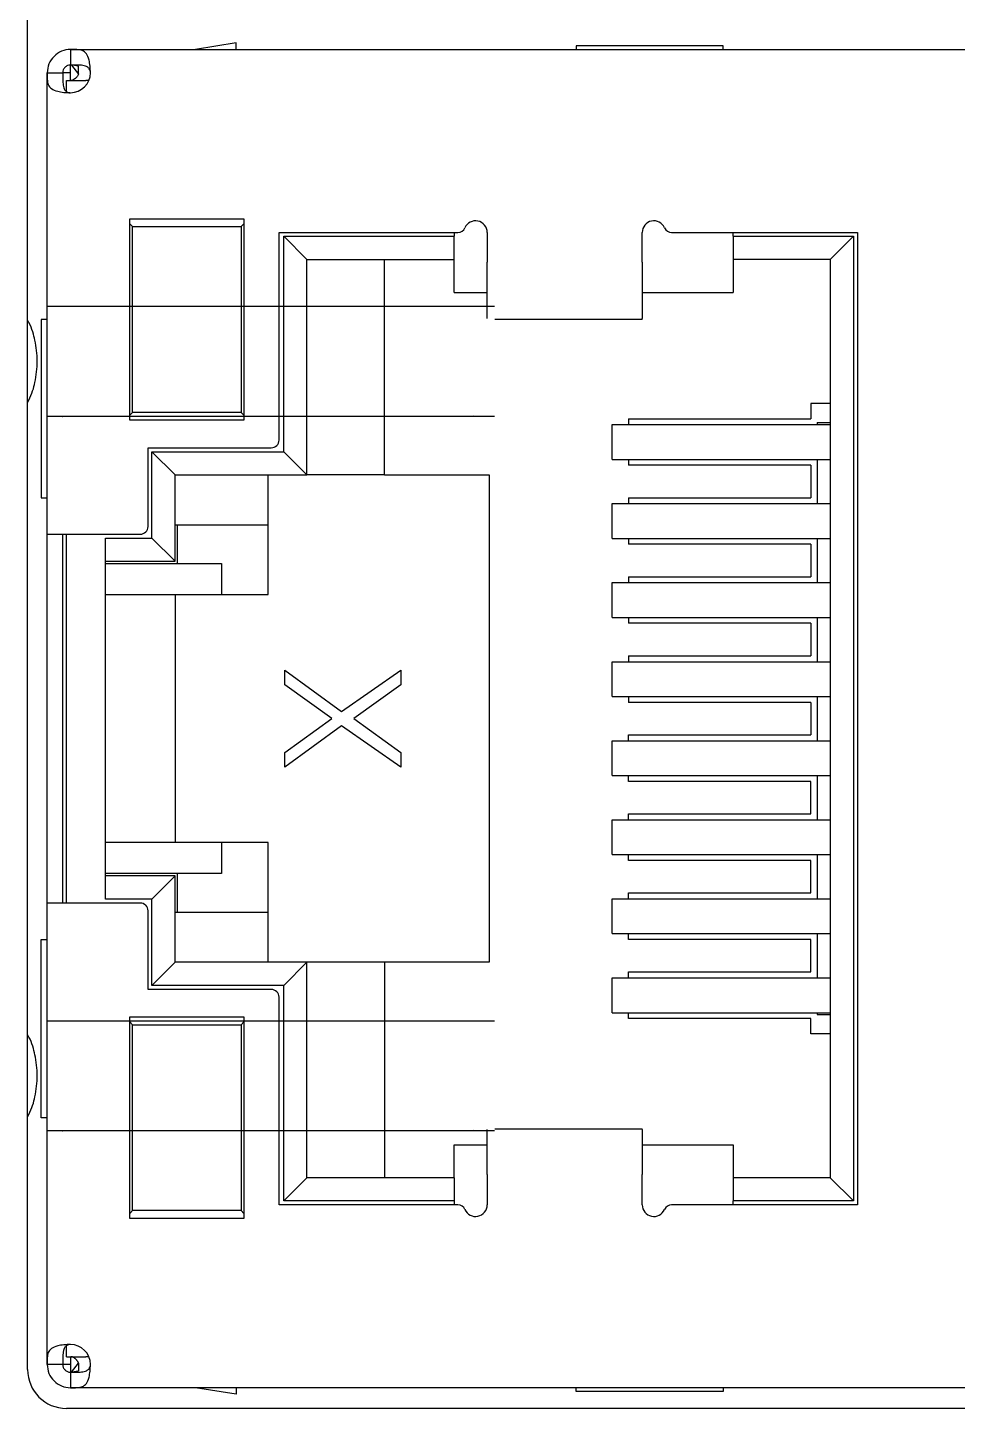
# Model space of a CAD drawing. Header units: inches. Extents: x 17 to 3130, y 15 to 659.
# Drawn here: x 1748.06 to 1760.06, y 230.06 to 247.88 of the extents above; entities that cross this region are included whole.
import ezdxf

# ---------------------------------------------------------------- set-up
doc = ezdxf.new("R2010")
doc.units = ezdxf.units.IN
doc.header["$MEASUREMENT"] = 0
doc.layers.add('Sichtbare Kanten(DIN)', color=7, linetype='Continuous', lineweight=25)

msp = doc.modelspace()

# ---------------------------------------------------------------- linework, layer by layer
at = {"layer": 'Sichtbare Kanten(DIN)'}
for p, q in [((1748.06406, 230.55861), (1748.06406, 265.00861)), ((1748.61683, 247.59549), (1773.56683, 247.59549)), ((1748.61683, 247.59549), (1748.61683, 247.39549)), ((1750.75379, 247.68033), (1750.22776, 247.59549)), ((1750.75379, 247.59549), (1750.75379, 247.68033)), ((1757.03795, 247.64383), (1755.13795, 247.64383)), ((1755.13795, 247.64383), (1755.13795, 247.59549)), ((1757.03795, 247.59549), (1757.03795, 247.64383)), ((1748.61683, 247.19549), (1748.61683, 247.39549)), ((1748.62987, 247.39527), (1748.72174, 247.27782)), ((1748.72174, 247.2778), (1748.72174, 247.37901)), ((1748.31683, 241.34049), (1748.31683, 247.29549)), ((1748.31683, 247.29549), (1748.51683, 247.29549)), ((1748.53683, 247.29549), (1748.51683, 247.29549)), ((1748.61683, 247.29549), (1748.53683, 247.29549)), ((1748.56683, 247.19549), (1748.81683, 247.19549)), ((1748.56683, 247.0531), (1748.56683, 247.19549)), ((1748.85367, 247.19549), (1748.81683, 247.19549)), ((1749.38183, 242.81049), (1749.38183, 245.41049)), ((1749.38183, 245.41049), (1750.85183, 245.41049)), ((1750.85183, 245.41049), (1750.85183, 242.81049)), ((1749.38183, 245.34549), (1749.41683, 245.31049)), ((1749.41683, 245.31049), (1750.81683, 245.31049)), ((1749.41683, 242.91049), (1749.41683, 245.31049)), ((1750.81683, 245.31049), (1750.85183, 245.34549)), ((1750.81683, 245.31049), (1750.81683, 242.91049)), ((1751.30683, 242.55549), (1751.30683, 245.23549)), ((1751.30683, 245.23549), (1753.61271, 245.23549)), ((1753.56683, 245.23549), (1753.56683, 245.18549)), ((1753.99183, 245.23549), (1753.99183, 244.84997)), ((1755.99183, 244.84997), (1755.99183, 245.23549)), ((1756.37096, 245.23549), (1758.76683, 245.23549)), ((1757.16683, 245.18549), (1757.16683, 245.23549)), ((1758.76683, 245.23549), (1758.76683, 232.68549)), ((1751.36683, 242.40549), (1751.36683, 245.18549)), ((1751.36683, 245.18549), (1753.56683, 245.18549)), ((1751.36683, 245.18549), (1751.66683, 244.88549)), ((1753.56683, 244.88549), (1753.56683, 245.18549)), ((1757.16683, 245.18549), (1758.71683, 245.18549)), ((1757.16683, 245.18549), (1757.16683, 244.88549)), ((1758.71683, 245.18549), (1758.41683, 244.88549)), ((1758.71683, 245.18549), (1758.71683, 232.73549)), ((1751.66683, 242.10549), (1751.66683, 244.88549)), ((1751.66683, 244.88549), (1753.56683, 244.88549)), ((1752.66683, 242.10549), (1752.66683, 244.88549)), ((1753.56683, 244.46049), (1753.56683, 244.88549)), ((1753.99183, 244.12497), (1753.99183, 244.84997)), ((1755.99183, 244.84997), (1755.99183, 244.12497)), ((1757.16683, 244.88549), (1757.16683, 244.46049)), ((1758.41683, 244.88549), (1757.16683, 244.88549)), ((1758.41683, 244.88549), (1758.41683, 233.03549)), ((1753.56683, 244.46049), (1753.99183, 244.46049)), ((1755.99183, 244.46049), (1757.16683, 244.46049)), ((1748.31683, 244.28154), (1754.08723, 244.28154)), ((1748.51543, 244.28154), (1748.51684, 244.28154)), ((1748.23926, 244.11049), (1748.23926, 241.81049)), ((1748.31683, 244.11049), (1748.23926, 244.11049)), ((1755.99183, 244.11049), (1754.09152, 244.11049)), ((1755.99183, 244.11049), (1755.99183, 244.12497)), ((1749.41683, 242.91049), (1749.38183, 242.87549)), ((1750.81683, 242.91049), (1749.41683, 242.91049)), ((1750.85183, 242.87549), (1750.81683, 242.91049)), ((1758.16683, 243.02718), (1758.16683, 242.83049)), ((1758.41683, 243.02718), (1758.16683, 243.02718)), ((1754.08723, 242.85944), (1748.31683, 242.85944)), ((1748.51543, 242.85944), (1748.51684, 242.85944)), ((1750.85183, 242.81049), (1749.38183, 242.81049)), ((1753.80945, 242.86504), (1753.46366, 242.85944)), ((1755.60576, 242.30549), (1755.60576, 242.75549)), ((1755.60576, 242.75549), (1758.41683, 242.75549)), ((1755.8168, 242.83049), (1755.8168, 242.75549)), ((1755.8168, 242.83049), (1758.16683, 242.83049)), ((1758.24683, 242.78049), (1758.24683, 242.75549)), ((1758.24683, 242.78049), (1758.41683, 242.78049)), ((1749.61683, 241.44049), (1749.61683, 242.45549)), ((1749.61683, 242.45549), (1751.20683, 242.45549)), ((1749.66683, 241.29049), (1749.66683, 242.40549)), ((1749.66683, 242.40549), (1751.36683, 242.40549)), ((1749.66683, 242.40549), (1749.96683, 242.10549)), ((1751.36683, 242.40549), (1751.66683, 242.10549)), ((1755.60576, 242.30549), (1758.41683, 242.30549)), ((1755.8168, 242.30549), (1755.8168, 242.23049)), ((1758.16683, 242.23049), (1755.8168, 242.23049)), ((1758.16683, 242.23049), (1758.16683, 241.81049)), ((1758.24683, 242.30549), (1758.24683, 241.73549)), ((1749.96683, 242.10549), (1751.66683, 242.10549)), ((1749.96683, 240.99049), (1749.96683, 242.10549)), ((1751.16683, 240.56049), (1751.16683, 242.10549)), ((1752.66683, 242.10549), (1751.66683, 242.10549)), ((1752.66683, 242.10549), (1754.01683, 242.10549)), ((1754.01683, 242.10549), (1754.01683, 235.81549)), ((1748.23926, 241.81049), (1748.31683, 241.81049)), ((1755.60576, 241.28549), (1755.60576, 241.73549)), ((1755.60576, 241.73549), (1758.41683, 241.73549)), ((1755.8168, 241.81049), (1755.8168, 241.73549)), ((1755.8168, 241.81049), (1758.16683, 241.81049)), ((1749.96683, 241.46049), (1751.16683, 241.46049)), ((1749.9985, 240.96049), (1749.9985, 241.46049)), ((1748.31683, 236.58049), (1748.31683, 241.34049)), ((1748.31683, 241.34049), (1748.61683, 241.34049)), ((1748.51683, 236.58049), (1748.51683, 241.34049)), ((1748.56683, 236.58049), (1748.56683, 241.34049)), ((1748.61683, 241.34049), (1749.51683, 241.34049)), ((1749.06683, 236.63049), (1749.06683, 241.29049)), ((1749.06683, 241.29049), (1749.66683, 241.29049)), ((1749.66683, 241.29049), (1749.96683, 240.99049)), ((1755.60576, 241.28549), (1758.41683, 241.28549)), ((1755.8168, 241.28549), (1755.8168, 241.21049)), ((1758.24683, 241.28549), (1758.24683, 240.71549)), ((1758.16683, 241.21049), (1755.8168, 241.21049)), ((1758.16683, 241.21049), (1758.16683, 240.79049)), ((1749.06683, 240.99049), (1749.96683, 240.99049)), ((1749.06683, 240.96049), (1750.56683, 240.96049)), ((1750.56683, 240.96049), (1750.56683, 240.56049)), ((1755.8168, 240.79049), (1755.8168, 240.71549)), ((1755.8168, 240.79049), (1758.16683, 240.79049)), ((1755.60576, 240.26549), (1755.60576, 240.71549)), ((1755.60576, 240.71549), (1758.41683, 240.71549)), ((1749.06683, 240.56049), (1749.96683, 240.56049)), ((1749.96683, 240.56049), (1751.16683, 240.56049)), ((1749.96683, 240.56049), (1749.96683, 237.36049)), ((1755.60576, 240.26549), (1758.41683, 240.26549)), ((1755.8168, 240.26549), (1755.8168, 240.19049)), ((1758.24683, 240.26549), (1758.24683, 239.69549)), ((1758.16683, 240.19049), (1755.8168, 240.19049)), ((1758.16683, 240.19049), (1758.16683, 239.77049)), ((1755.60576, 239.24549), (1755.60576, 239.69549)), ((1755.60576, 239.69549), (1758.41683, 239.69549)), ((1755.8168, 239.77049), (1755.8168, 239.69549)), ((1755.8168, 239.77049), (1758.16683, 239.77049)), ((1751.37985, 239.39799), (1751.37985, 239.58549)), ((1751.37985, 239.58549), (1752.1139, 239.05424)), ((1752.1139, 239.05424), (1752.87985, 239.58549)), ((1752.87985, 239.58549), (1752.87985, 239.39799)), ((1751.98624, 238.96049), (1751.37985, 239.39799)), ((1752.87985, 239.39799), (1752.27347, 238.96049)), ((1755.60576, 239.24549), (1758.41683, 239.24549)), ((1755.8168, 239.24549), (1755.8168, 239.17049)), ((1758.16683, 239.17049), (1755.8168, 239.17049)), ((1758.16683, 239.17049), (1758.16683, 238.75049)), ((1758.24683, 239.24549), (1758.24683, 238.67549)), ((1751.37985, 238.52299), (1751.98624, 238.96049)), ((1752.1139, 238.86674), (1751.37985, 238.33549)), ((1752.87985, 238.33549), (1752.1139, 238.86674)), ((1752.27347, 238.96049), (1752.87985, 238.52299)), ((1755.60576, 238.22549), (1755.60576, 238.67549)), ((1755.60576, 238.67549), (1758.41683, 238.67549)), ((1755.8168, 238.67549), (1755.8168, 238.75049)), ((1755.8168, 238.75049), (1758.16683, 238.75049)), ((1751.37985, 238.33549), (1751.37985, 238.52299)), ((1752.87985, 238.52299), (1752.87985, 238.33549)), ((1755.60576, 238.22549), (1758.41683, 238.22549)), ((1755.8168, 238.15049), (1755.8168, 238.22549)), ((1758.16683, 238.15049), (1755.8168, 238.15049)), ((1758.16683, 237.73049), (1758.16683, 238.15049)), ((1758.24683, 238.22549), (1758.24683, 237.65549)), ((1755.8168, 237.65549), (1755.8168, 237.73049)), ((1755.8168, 237.73049), (1758.16683, 237.73049)), ((1755.60576, 237.20549), (1755.60576, 237.65549)), ((1755.60576, 237.65549), (1758.41683, 237.65549)), ((1749.96683, 237.36049), (1749.06683, 237.36049)), ((1751.16683, 237.36049), (1749.96683, 237.36049)), ((1750.56683, 237.36049), (1750.56683, 236.96049)), ((1751.16683, 235.81549), (1751.16683, 237.36049)), ((1755.60576, 237.20549), (1758.41683, 237.20549)), ((1755.8168, 237.13049), (1755.8168, 237.20549)), ((1758.24683, 237.20549), (1758.24683, 236.63549)), ((1758.16683, 237.13049), (1755.8168, 237.13049)), ((1758.16683, 236.71049), (1758.16683, 237.13049)), ((1750.56683, 236.96049), (1749.06683, 236.96049)), ((1749.96683, 236.93049), (1749.06683, 236.93049)), ((1749.66683, 236.63049), (1749.96683, 236.93049)), ((1749.96683, 235.81549), (1749.96683, 236.93049)), ((1749.9985, 236.46049), (1749.9985, 236.96049)), ((1755.8168, 236.63549), (1755.8168, 236.71049)), ((1755.8168, 236.71049), (1758.16683, 236.71049)), ((1748.31683, 230.62549), (1748.31683, 236.58049)), ((1748.61683, 236.58049), (1748.31683, 236.58049)), ((1749.51683, 236.58049), (1748.61683, 236.58049)), ((1749.66683, 236.63049), (1749.06683, 236.63049)), ((1749.61683, 235.46549), (1749.61683, 236.48049)), ((1749.66683, 235.51549), (1749.66683, 236.63049)), ((1755.60576, 236.18549), (1755.60576, 236.63549)), ((1755.60576, 236.63549), (1758.41683, 236.63549)), ((1751.16683, 236.46049), (1749.96683, 236.46049)), ((1755.60576, 236.18549), (1758.41683, 236.18549)), ((1755.8168, 236.11049), (1755.8168, 236.18549)), ((1758.24683, 236.18549), (1758.24683, 235.61549)), ((1748.23926, 233.81049), (1748.23926, 236.11049)), ((1748.23926, 236.11049), (1748.31683, 236.11049)), ((1758.16683, 236.11049), (1755.8168, 236.11049)), ((1758.16683, 235.69049), (1758.16683, 236.11049)), ((1749.66683, 235.51549), (1749.96683, 235.81549)), ((1751.66683, 235.81549), (1749.96683, 235.81549)), ((1751.36683, 235.51549), (1751.66683, 235.81549)), ((1752.66683, 235.81549), (1751.66683, 235.81549)), ((1751.66683, 233.03549), (1751.66683, 235.81549)), ((1754.01683, 235.81549), (1752.66683, 235.81549)), ((1752.66683, 235.81549), (1752.66683, 233.03549)), ((1755.60576, 235.16549), (1755.60576, 235.61549)), ((1755.60576, 235.61549), (1758.41683, 235.61549)), ((1755.8168, 235.61549), (1755.8168, 235.69049)), ((1755.8168, 235.69049), (1758.16683, 235.69049)), ((1751.20683, 235.46549), (1749.61683, 235.46549)), ((1751.36683, 235.51549), (1749.66683, 235.51549)), ((1751.36683, 232.73549), (1751.36683, 235.51549)), ((1751.30683, 232.68549), (1751.30683, 235.36549)), ((1748.31683, 235.06154), (1754.08723, 235.06154)), ((1748.51492, 235.06154), (1748.51684, 235.06154)), ((1749.38183, 235.11049), (1750.85183, 235.11049)), ((1749.38183, 232.51049), (1749.38183, 235.11049)), ((1749.38183, 235.04549), (1749.41683, 235.01049)), ((1750.81683, 235.01049), (1750.85183, 235.04549)), ((1750.85183, 235.11049), (1750.85183, 232.51049)), ((1755.60576, 235.16549), (1758.41683, 235.16549)), ((1755.8168, 235.09049), (1755.8168, 235.16549)), ((1758.16683, 235.09049), (1755.8168, 235.09049)), ((1758.16683, 234.89379), (1758.16683, 235.09049)), ((1758.24683, 235.16549), (1758.24683, 235.14049)), ((1758.24683, 235.14049), (1758.41683, 235.14049)), ((1749.41683, 235.01049), (1750.81683, 235.01049)), ((1749.41683, 232.61049), (1749.41683, 235.01049)), ((1750.81683, 235.01049), (1750.81683, 232.61049)), ((1758.41683, 234.89379), (1758.16683, 234.89379)), ((1748.31683, 233.81049), (1748.23926, 233.81049)), ((1754.08723, 233.63944), (1748.31683, 233.63944)), ((1748.51543, 233.63944), (1748.51684, 233.63944)), ((1753.80945, 233.64504), (1753.46366, 233.63944)), ((1753.99183, 233.07717), (1753.99183, 233.65717)), ((1754.09151, 233.66549), (1755.99183, 233.66549)), ((1755.99183, 233.65717), (1755.99183, 233.66549)), ((1755.99183, 233.65717), (1755.99183, 233.07717)), ((1753.56683, 233.46049), (1753.99183, 233.46049)), ((1753.56683, 233.03549), (1753.56683, 233.46049)), ((1755.99183, 233.46049), (1757.16683, 233.46049)), ((1757.16683, 233.46049), (1757.16683, 233.03549)), ((1751.36683, 232.73549), (1751.66683, 233.03549)), ((1753.56683, 233.03549), (1751.66683, 233.03549)), ((1753.56683, 233.03549), (1753.56683, 232.73549)), ((1753.99183, 233.07717), (1753.99183, 232.68549)), ((1755.99183, 232.68549), (1755.99183, 233.07717)), ((1757.16683, 233.03549), (1757.16683, 232.73549)), ((1758.41683, 233.03549), (1757.16683, 233.03549)), ((1758.71683, 232.73549), (1758.41683, 233.03549)), ((1753.56683, 232.73549), (1751.36683, 232.73549)), ((1753.56683, 232.73549), (1753.56683, 232.68549)), ((1758.71683, 232.73549), (1757.16683, 232.73549)), ((1757.16683, 232.68549), (1757.16683, 232.73549)), ((1749.41683, 232.61049), (1749.38183, 232.57549)), ((1750.81683, 232.61049), (1749.41683, 232.61049)), ((1750.85183, 232.57549), (1750.81683, 232.61049)), ((1753.61271, 232.68549), (1751.30683, 232.68549)), ((1758.76683, 232.68549), (1756.37096, 232.68549)), ((1750.85183, 232.51049), (1749.38183, 232.51049)), ((1748.56683, 230.72549), (1748.56683, 230.86787)), ((1748.51683, 230.62549), (1748.31683, 230.62549)), ((1748.53651, 230.62549), (1748.51684, 230.62549)), ((1748.61683, 230.62549), (1748.53683, 230.62549)), ((1748.56683, 230.72549), (1748.81683, 230.72549)), ((1748.61683, 230.72549), (1748.61683, 230.52549)), ((1748.62987, 230.5257), (1748.72174, 230.64314)), ((1748.71683, 230.65235), (1748.71683, 230.65234)), ((1748.72174, 230.64317), (1748.72174, 230.54196)), ((1748.85367, 230.72549), (1748.81683, 230.72549)), ((1748.61683, 230.52549), (1748.61683, 230.32549)), ((1773.56683, 230.32549), (1748.61683, 230.32549)), ((1750.75379, 230.24064), (1750.22776, 230.32549)), ((1750.75379, 230.32549), (1750.75379, 230.24064)), ((1755.13795, 230.27714), (1755.13795, 230.32549)), ((1757.03795, 230.27714), (1755.13795, 230.27714)), ((1757.03795, 230.32549), (1757.03795, 230.27714)), ((1768.86406, 230.05861), (1748.56406, 230.05861))]:
    msp.add_line(p, q, dxfattribs=at)
for centre, radius, start, end in [((1748.61683, 247.29549), 0.25708, 270, 0), ((1753.84183, 245.23549), 0.15, 0, 156.423371), ((1756.14183, 245.23549), 0.15, 23.578179, 180), ((1753.61271, 245.33549), 0.1, 270, 336.419498), ((1756.37096, 245.33549), 0.1, 203.578178, 270), ((1751.20683, 242.55549), 0.1, 270, 0), ((1749.51683, 241.44049), 0.1, 270, 0), ((1749.51683, 236.48049), 0.1, 0, 90), ((1751.20683, 235.36549), 0.1, 0, 90), ((1753.61271, 232.58549), 0.1, 23.578178, 90), ((1753.84183, 232.68549), 0.15, 203.578179, 0), ((1756.14183, 232.68549), 0.15, 180, 336.421822), ((1756.37096, 232.58549), 0.1, 90, 156.421821), ((1748.61683, 230.62549), 0.25708, 0, 90), ((1748.56406, 230.55861), 0.5, 180, 270)]:
    msp.add_arc(centre, radius, start, end, dxfattribs=at)
for points, knots in [([(1748.61683, 247.59549), (1748.57741, 247.59549), (1748.53837, 247.58772), (1748.46556, 247.55753), (1748.43253, 247.53544), (1748.37689, 247.47981), (1748.3548, 247.44677), (1748.32461, 247.37396), (1748.31683, 247.33491), (1748.31683, 247.29549)], [-0.0538521961, -0.0538521961, -0.0538521961, -0.0538521961, -0.0403808465, -0.0403808465, -0.0269279591, -0.0269279591, -0.0134737152, -0.0134737152, -0.000001, -0.000001, -0.000001, -0.000001]), ([(1748.87391, 247.2955), (1748.87391, 247.32518), (1748.87238, 247.35466), (1748.8663, 247.41043), (1748.86186, 247.43643), (1748.84708, 247.4932), (1748.83558, 247.51966), (1748.80747, 247.55918), (1748.79082, 247.57279), (1748.75013, 247.58926), (1748.72766, 247.59291), (1748.68788, 247.59508), (1748.67404, 247.59532), (1748.64558, 247.59551), (1748.63131, 247.59549), (1748.61684, 247.59549)], [-0.0564799658, -0.0564799658, -0.0564799658, -0.0564799658, -0.048346409, -0.048346409, -0.0404181949, -0.0404181949, -0.0292982998, -0.0292982998, -0.0184639284, -0.0184639284, -0.0089370631, -0.0089370631, -0.0043445505, -0.0043445505, -0.0000009999, -0.0000009999, -0.0000009999, -0.0000009999]), ([(1748.61683, 247.39549), (1748.6037, 247.39549), (1748.59069, 247.3929), (1748.5664, 247.38283), (1748.55539, 247.37546), (1748.53686, 247.35693), (1748.52949, 247.34592), (1748.51942, 247.32163), (1748.51683, 247.30862), (1748.51683, 247.29549)], [-0.0302229297, -0.0302229297, -0.0302229297, -0.0302229297, -0.0226665264, -0.0226665264, -0.0151119648, -0.0151119648, -0.0075574033, -0.0075574033, -0.000001, -0.000001, -0.000001, -0.000001]), ([(1748.72174, 247.37902), (1748.70668, 247.38491), (1748.68975, 247.38875), (1748.66506, 247.39263), (1748.65573, 247.39367), (1748.64162, 247.39474), (1748.63674, 247.39502), (1748.62937, 247.3953), (1748.62687, 247.39537), (1748.62312, 247.39544), (1748.62187, 247.39546), (1748.61998, 247.39548), (1748.61935, 247.39548), (1748.6184, 247.39548), (1748.61808, 247.39549), (1748.61761, 247.39549), (1748.61745, 247.39549), (1748.61714, 247.39549), (1748.61699, 247.39549), (1748.61683, 247.39549)], [-0.0187657072, -0.0187657072, -0.0187657072, -0.0187657072, -0.0103490156, -0.0103490156, -0.0053507188, -0.0053507188, -0.0027122222, -0.0027122222, -0.0013644485, -0.0013644485, -0.0006841907, -0.0006841907, -0.0003425638, -0.0003425638, -0.0001713876, -0.0001713876, -0.0000857102, -0.0000857102, -0.0000038328, -0.0000038328, -0.0000038328, -0.0000038328]), ([(1748.87391, 247.2955), (1748.87391, 247.30448), (1748.87264, 247.3133), (1748.86769, 247.33037), (1748.86398, 247.33833), (1748.85094, 247.35793), (1748.84061, 247.36579), (1748.82122, 247.37791), (1748.80419, 247.38528), (1748.75662, 247.39298), (1748.73177, 247.39454), (1748.674, 247.39562), (1748.6452, 247.39549), (1748.61684, 247.39549)], [-0.0483841416, -0.0483841416, -0.0483841416, -0.0483841416, -0.0438164189, -0.0438164189, -0.0390509087, -0.0390509087, -0.0305854438, -0.0305854438, -0.0178591908, -0.0178591908, -0.0085116269, -0.0085116269, -0.0000009999, -0.0000009999, -0.0000009999, -0.0000009999]), ([(1748.31683, 247.29548), (1748.31683, 247.28099), (1748.31681, 247.26671), (1748.317, 247.23823), (1748.31724, 247.22437), (1748.3194, 247.18482), (1748.32301, 247.16229), (1748.33958, 247.12143), (1748.35321, 247.10479), (1748.39276, 247.0767), (1748.41923, 247.0652), (1748.47601, 247.05044), (1748.50199, 247.04601), (1748.55771, 247.03993), (1748.58717, 247.03841), (1748.61682, 247.03841)], [-0.0621463058, -0.0621463058, -0.0621463058, -0.0621463058, -0.0572938323, -0.0572938323, -0.0521627349, -0.0521627349, -0.041621349, -0.041621349, -0.0297529403, -0.0297529403, -0.0175745534, -0.0175745534, -0.0088998889, -0.0088998889, -0.000001, -0.000001, -0.000001, -0.000001]), ([(1748.51683, 247.29548), (1748.51683, 247.26712), (1748.5167, 247.23832), (1748.51778, 247.18056), (1748.51935, 247.1557), (1748.52704, 247.10813), (1748.53441, 247.0911), (1748.54653, 247.07171), (1748.5544, 247.06138), (1748.57399, 247.04834), (1748.58195, 247.04463), (1748.59902, 247.03968), (1748.60784, 247.03841), (1748.61682, 247.03841)], [-0.0285717575, -0.0285717575, -0.0285717575, -0.0285717575, -0.0235461452, -0.0235461452, -0.0180263128, -0.0180263128, -0.0105113236, -0.0105113236, -0.005512376, -0.005512376, -0.0026982908, -0.0026982908, -0.000001, -0.000001, -0.000001, -0.000001]), ([(1748.72175, 247.2778), (1748.71513, 247.26481), (1748.70775, 247.25311), (1748.69174, 247.23264), (1748.68315, 247.22393), (1748.66512, 247.20983), (1748.65573, 247.20448), (1748.6314, 247.19541), (1748.62004, 247.19549), (1748.61683, 247.19549)], [0.0000045685, 0.0000045685, 0.0000045685, 0.0000045685, 0.0053097414, 0.0053097414, 0.010623204, 0.010623204, 0.0159304309, 0.0159304309, 0.0240316021, 0.0240316021, 0.0240316021, 0.0240316021]), ([(1748.06407, 243.03906), (1748.06944, 243.04864), (1748.07481, 243.05878), (1748.11987, 243.14913), (1748.1441, 243.2335), (1748.17801, 243.38937), (1748.18678, 243.4828), (1748.18688, 243.66403), (1748.17713, 243.75725), (1748.14447, 243.9083), (1748.12046, 243.9921), (1748.07542, 244.08311), (1748.06972, 244.09391), (1748.06408, 244.104)], [-0.1224787569, -0.1224787569, -0.1224787569, -0.1224787569, -0.1205548121, -0.1205548121, -0.1062943512, -0.1062943512, -0.0862407856, -0.0862407856, -0.0649962346, -0.0649962346, -0.0490491362, -0.0490491362, -0.0467306012, -0.0467306012, -0.0467306012, -0.0467306012]), ([(1748.06407, 233.81906), (1748.06944, 233.82864), (1748.07481, 233.83878), (1748.11987, 233.92913), (1748.1441, 234.0135), (1748.17801, 234.16937), (1748.18678, 234.2628), (1748.18688, 234.44403), (1748.17713, 234.53725), (1748.14447, 234.6883), (1748.12046, 234.7721), (1748.07542, 234.86311), (1748.06972, 234.87391), (1748.06408, 234.884)], [-0.122478757, -0.122478757, -0.122478757, -0.122478757, -0.1205548122, -0.1205548122, -0.1062943512, -0.1062943512, -0.0862407856, -0.0862407856, -0.0649962346, -0.0649962346, -0.0490491362, -0.0490491362, -0.0467306012, -0.0467306012, -0.0467306012, -0.0467306012]), ([(1748.61682, 230.88257), (1748.58715, 230.88257), (1748.55766, 230.88104), (1748.50189, 230.87495), (1748.47589, 230.87051), (1748.41912, 230.85573), (1748.39267, 230.84423), (1748.35314, 230.81612), (1748.33953, 230.79947), (1748.32306, 230.75878), (1748.31941, 230.73631), (1748.31724, 230.69654), (1748.317, 230.68269), (1748.31681, 230.65423), (1748.31683, 230.63997), (1748.31683, 230.6255)], [-0.0564799738, -0.0564799738, -0.0564799738, -0.0564799738, -0.0483464155, -0.0483464155, -0.0404182001, -0.0404182001, -0.0292983046, -0.0292983046, -0.0184639332, -0.0184639332, -0.0089370686, -0.0089370686, -0.0043445532, -0.0043445532, -0.000000999, -0.000000999, -0.000000999, -0.000000999]), ([(1748.61682, 230.88257), (1748.60784, 230.88257), (1748.59902, 230.88129), (1748.58195, 230.87634), (1748.57399, 230.87264), (1748.5544, 230.85959), (1748.54653, 230.84926), (1748.53441, 230.82987), (1748.52704, 230.81285), (1748.51935, 230.76527), (1748.51778, 230.74042), (1748.5167, 230.68265), (1748.51683, 230.65386), (1748.51683, 230.6255)], [-0.0483841264, -0.0483841264, -0.0483841264, -0.0483841264, -0.0438164062, -0.0438164062, -0.0390508987, -0.0390508987, -0.0305854365, -0.0305854365, -0.0178591886, -0.0178591886, -0.0085116267, -0.0085116267, -0.0000009962, -0.0000009962, -0.0000009962, -0.0000009962]), ([(1748.31683, 230.62548), (1748.31683, 230.58606), (1748.32461, 230.54701), (1748.3548, 230.4742), (1748.37689, 230.44116), (1748.43254, 230.38553), (1748.46557, 230.36344), (1748.53837, 230.33326), (1748.57742, 230.32549), (1748.61683, 230.32549)], [-0.0538521941, -0.0538521941, -0.0538521941, -0.0538521941, -0.0403789599, -0.0403789599, -0.0269241988, -0.0269241988, -0.013471828, -0.013471828, -0.000001, -0.000001, -0.000001, -0.000001]), ([(1748.51683, 230.62549), (1748.51683, 230.61235), (1748.51942, 230.59934), (1748.52949, 230.57505), (1748.53686, 230.56404), (1748.55539, 230.54551), (1748.5664, 230.53814), (1748.59069, 230.52807), (1748.6037, 230.52549), (1748.61683, 230.52549)], [-0.0302229299, -0.0302229299, -0.0302229299, -0.0302229299, -0.0226665267, -0.0226665267, -0.015111965, -0.015111965, -0.0075574034, -0.0075574034, -0.000001, -0.000001, -0.000001, -0.000001]), ([(1748.61683, 230.52549), (1748.64506, 230.52549), (1748.6737, 230.52536), (1748.73128, 230.52642), (1748.75602, 230.52796), (1748.80353, 230.53551), (1748.82068, 230.5428), (1748.84038, 230.55499), (1748.85075, 230.56286), (1748.86387, 230.58242), (1748.86762, 230.59041), (1748.87263, 230.60757), (1748.87391, 230.61644), (1748.87391, 230.62548)], [-0.0284889924, -0.0284889924, -0.0284889924, -0.0284889924, -0.0235228223, -0.0235228223, -0.0180511728, -0.0180511728, -0.0105391664, -0.0105391664, -0.0055454236, -0.0055454236, -0.0027139496, -0.0027139496, -0.000001, -0.000001, -0.000001, -0.000001]), ([(1748.61684, 230.32549), (1748.63133, 230.32549), (1748.64561, 230.32547), (1748.67409, 230.32566), (1748.68795, 230.32589), (1748.7275, 230.32806), (1748.75003, 230.33166), (1748.7909, 230.34823), (1748.80754, 230.36187), (1748.83562, 230.40141), (1748.84712, 230.42788), (1748.86188, 230.48466), (1748.86631, 230.51064), (1748.87239, 230.56636), (1748.87391, 230.59582), (1748.87391, 230.62548)], [-0.0621463059, -0.0621463059, -0.0621463059, -0.0621463059, -0.0572938323, -0.0572938323, -0.0521627349, -0.0521627349, -0.041621349, -0.041621349, -0.0297529403, -0.0297529403, -0.0175745534, -0.0175745534, -0.0088998889, -0.0088998889, -0.000001, -0.000001, -0.000001, -0.000001]), ([(1748.72175, 230.64317), (1748.72056, 230.64552), (1748.71933, 230.64784), (1748.71808, 230.65012), (1748.71682, 230.65239), (1748.71554, 230.65462), (1748.71424, 230.65681), (1748.71293, 230.659), (1748.71161, 230.66114), (1748.71026, 230.66324), (1748.70891, 230.66533), (1748.70754, 230.66739), (1748.70614, 230.66939), (1748.70475, 230.67139), (1748.70333, 230.67335), (1748.7019, 230.67526), (1748.70119, 230.6762), (1748.70048, 230.67713), (1748.69977, 230.67804), (1748.69903, 230.67898), (1748.69828, 230.67992), (1748.69754, 230.68083), (1748.69606, 230.68264), (1748.69457, 230.6844), (1748.69306, 230.68611), (1748.69257, 230.68667), (1748.69208, 230.68722), (1748.69158, 230.68776), (1748.69055, 230.68889), (1748.68952, 230.69), (1748.68847, 230.69109), (1748.68693, 230.69269), (1748.68537, 230.69425), (1748.68379, 230.69575), (1748.68221, 230.69725), (1748.68061, 230.69869), (1748.67901, 230.70009), (1748.67741, 230.70146), (1748.67581, 230.70279), (1748.67419, 230.70406), (1748.67253, 230.70535), (1748.67087, 230.70659), (1748.66919, 230.70778), (1748.66752, 230.70895), (1748.66585, 230.71006), (1748.66416, 230.71112), (1748.66247, 230.71218), (1748.66078, 230.71318), (1748.65907, 230.71412), (1748.65795, 230.71475), (1748.65682, 230.71534), (1748.65569, 230.71591), (1748.6551, 230.71621), (1748.65451, 230.7165), (1748.65392, 230.71678), (1748.65219, 230.71761), (1748.65046, 230.71838), (1748.64872, 230.71909), (1748.64786, 230.71944), (1748.647, 230.71978), (1748.64614, 230.72011), (1748.64525, 230.72044), (1748.64436, 230.72076), (1748.64346, 230.72106), (1748.64169, 230.72166), (1748.63989, 230.7222), (1748.63809, 230.72268), (1748.63629, 230.72316), (1748.63449, 230.72358), (1748.63269, 230.72394), (1748.63089, 230.72431), (1748.6291, 230.72462), (1748.62732, 230.72485), (1748.62628, 230.72498), (1748.62524, 230.72509), (1748.62421, 230.72517), (1748.62347, 230.72523), (1748.62273, 230.72527), (1748.622, 230.72531), (1748.62151, 230.72534), (1748.62101, 230.72538), (1748.62052, 230.72542), (1748.62026, 230.72544), (1748.62, 230.72546), (1748.61974, 230.72549)], [0.000043223, 0.000043223, 0.000043223, 0.000043223, 0.045454545, 0.045454545, 0.045454545, 0.090909091, 0.090909091, 0.090909091, 0.136363636, 0.136363636, 0.136363636, 0.181818182, 0.181818182, 0.181818182, 0.227272727, 0.227272727, 0.227272727, 0.249667583, 0.249667583, 0.249667583, 0.272727273, 0.272727273, 0.272727273, 0.318181818, 0.318181818, 0.318181818, 0.332933802, 0.332933802, 0.332933802, 0.363636364, 0.363636364, 0.363636364, 0.409090909, 0.409090909, 0.409090909, 0.454545455, 0.454545455, 0.454545455, 0.499545549, 0.499545549, 0.499545549, 0.545454545, 0.545454545, 0.545454545, 0.590909091, 0.590909091, 0.590909091, 0.636363636, 0.636363636, 0.636363636, 0.666260806, 0.666260806, 0.666260806, 0.681818182, 0.681818182, 0.681818182, 0.727272727, 0.727272727, 0.727272727, 0.749669977, 0.749669977, 0.749669977, 0.772727273, 0.772727273, 0.772727273, 0.818181818, 0.818181818, 0.818181818, 0.863636364, 0.863636364, 0.863636364, 0.909090909, 0.909090909, 0.909090909, 0.935606291, 0.935606291, 0.935606291, 0.954545455, 0.954545455, 0.954545455, 0.967424659, 0.967424659, 0.967424659, 0.974239261, 0.974239261, 0.974239261, 0.974239261]), ([(1748.72174, 230.54196), (1748.70902, 230.53698), (1748.69501, 230.5335), (1748.66078, 230.52722), (1748.63831, 230.52549), (1748.61683, 230.52549)], [-0.0187362156, -0.0187362156, -0.0187362156, -0.0187362156, -0.0116133611, -0.0116133611, -0.0000010001, -0.0000010001, -0.0000010001, -0.0000010001])]:
    msp.add_open_spline(points, degree=3, knots=knots, dxfattribs=at)

doc.saveas('drawing.dxf')
